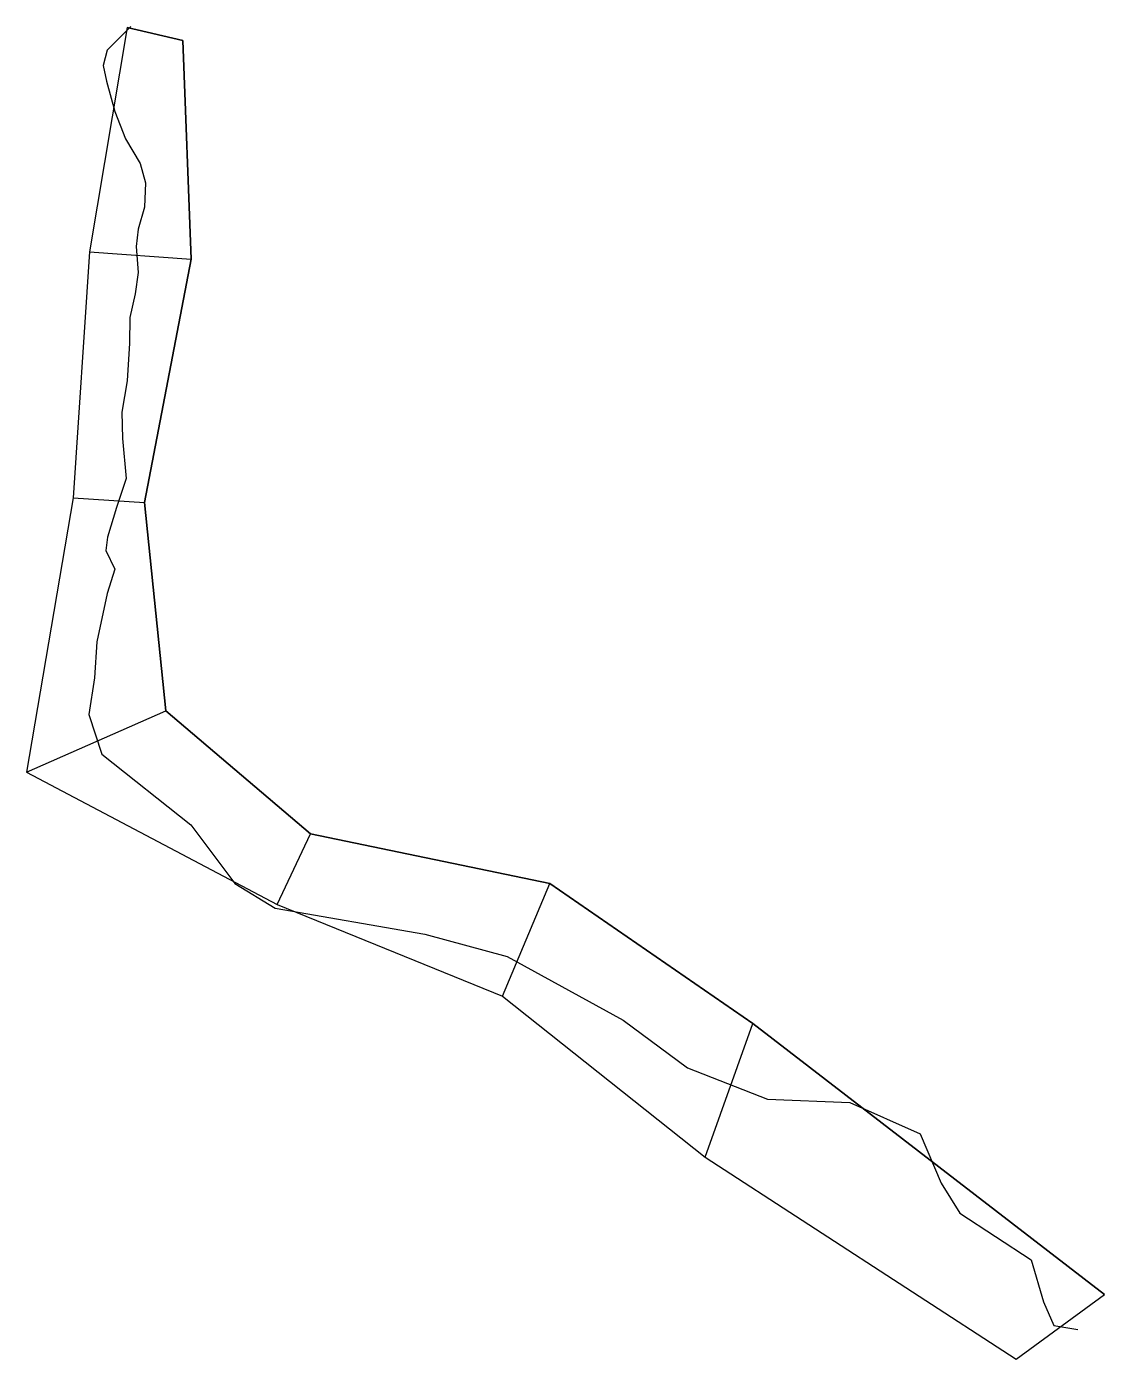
# Model space of a CAD drawing. Header units: metres. Extents: x -1245 to 926, y -1224 to 1461.
import ezdxf

# ---------------------------------------------------------------- set-up
doc = ezdxf.new("R2010")
doc.units = ezdxf.units.M
doc.layers.add('CENTERLINE_REF', color=3, linetype='Continuous')
doc.layers.add('FLOODLINE', color=1, linetype='Continuous')

msp = doc.modelspace()

# ---------------------------------------------------------------- linework, layer by layer
at = {"layer": 'CENTERLINE_REF'}
msp.add_lwpolyline([(-1035.7, 1461.1), (-1082.9, 1413.4), (-1091.3, 1383.1), (-1084.6, 1351.4), (-1067.7, 1290.1), (-1046.2, 1235.1), (-1016.3, 1185.5), (-1006.1, 1146.4), (-1008.1, 1097.2), (-1020.7, 1053.4), (-1024.7, 1018.1), (-1020.9, 965.6), (-1026.6, 923.1), (-1037.7, 875.2), (-1038.4, 823.3), (-1042.9, 747.3), (-1053.4, 684.6), (-1052, 631.6), (-1045.1, 551), (-1064.1, 492.3), (-1082.5, 432.3), (-1085.5, 405.8), (-1067.6, 367.8), (-1082.9, 319.3), (-1104.1, 221.7), (-1108.4, 149.1), (-1119.8, 75.2), (-1093.5, -4.6), (-914.2, -147.3), (-825.9, -265.5), (-744.4, -314.9), (-442.7, -367.6), (-277.1, -412.4), (-43.5, -540.3), (86.3, -636.5), (247.3, -699.7), (413.5, -706.4), (555, -769.6), (597.3, -869), (635.4, -929.4), (778.6, -1023.7), (803.4, -1108.4), (824.3, -1156), (872.9, -1163.6)], dxfattribs=at)
at = {"layer": 'FLOODLINE'}
for points in [[(-1042.6, 1459.2), (-1118.6, 1007.4), (-1151.8, 512.1), (-1245.3, -41.1), (-740.8, -307.5), (-286.6, -492.2), (122.2, -816.3), (748.8, -1223.9)], [(-1042.6, 1459.2), (-930.5, 1433.3)], [(-930.5, 1433.3), (-913.6, 992.3), (-1008.1, 502.2), (-964.6, 82.5), (-673.1, -164.9), (-191.3, -265.2), (218.2, -547.5), (926.3, -1093)], [(-1118.6, 1007.4), (-913.6, 992.3)], [(-1151.8, 512.1), (-1008.1, 502.2)], [(-1245.3, -41.1), (-964.6, 82.5)], [(-740.8, -307.5), (-673.1, -164.9)], [(-286.6, -492.2), (-191.3, -265.2)], [(122.2, -816.3), (218.2, -547.5)], [(748.8, -1223.9), (926.3, -1093)]]:
    msp.add_lwpolyline(points, dxfattribs=at)
msp.add_lwpolyline([(-1042.6, 1459.2), (-1118.6, 1007.4), (-1151.8, 512.1), (-1245.3, -41.1), (-740.8, -307.5), (-286.6, -492.2), (122.2, -816.3), (748.8, -1223.9), (926.3, -1093), (218.2, -547.5), (-191.3, -265.2), (-673.1, -164.9), (-964.6, 82.5), (-1008.1, 502.2), (-913.6, 992.3), (-930.5, 1433.3), (-1042.6, 1459.2)], close=True, dxfattribs=at)

doc.saveas('drawing.dxf')
